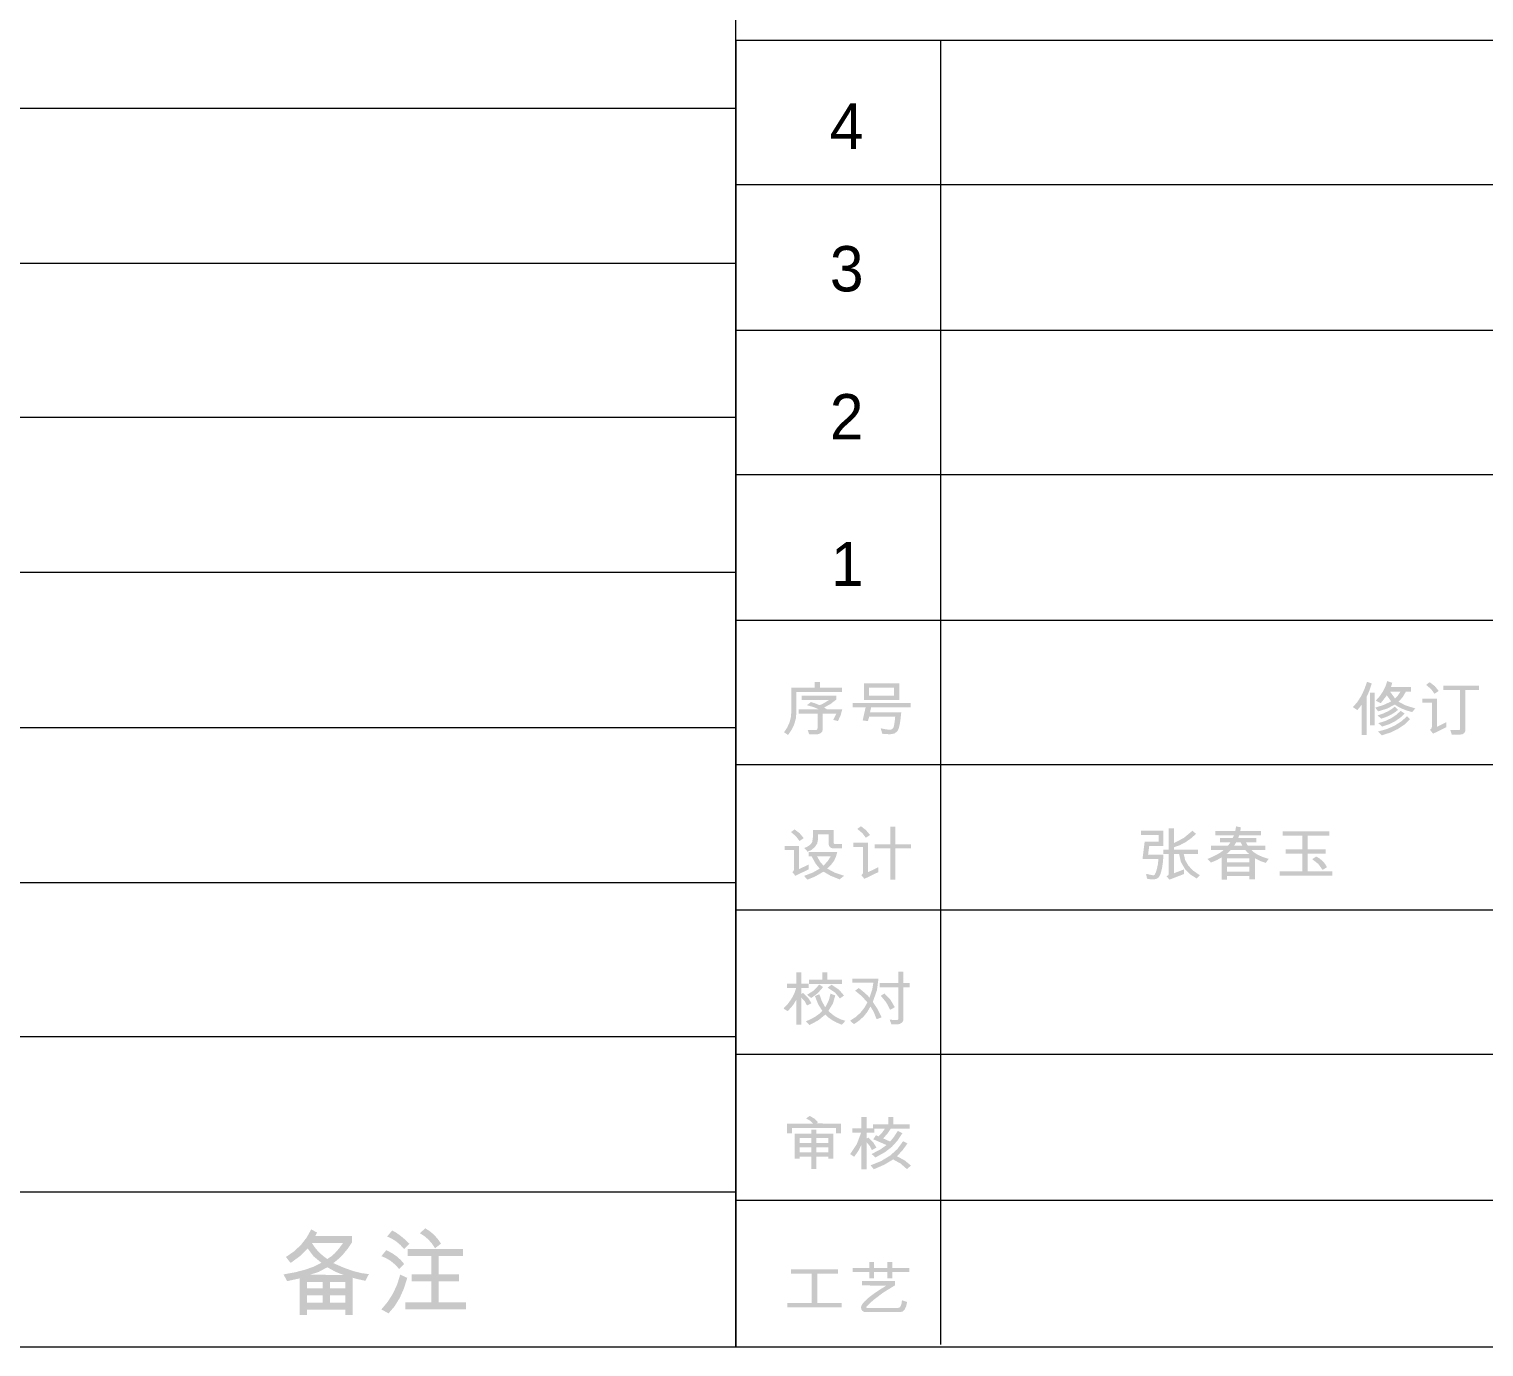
# Model space of a CAD drawing. Header units: millimetres. Extents: x 3 to 294, y 5 to 205.
# Drawn here: x 156.26 to 198.93, y 5.22 to 43.87 of the extents above; entities that cross this region are included whole.
import ezdxf

# ---------------------------------------------------------------- set-up
doc = ezdxf.new("R2010")
doc.units = ezdxf.units.MM

msp = doc.modelspace()

# ---------------------------------------------------------------- hatches: boundary and pattern name
h = msp.add_hatch(color=7)
h.paths.add_polyline_path([(180.10344, 24.426567), (178.762884, 24.426567), (178.762884, 23.83842), (178.747493, 23.657647), (178.701355, 23.485711), (178.624521, 23.32256), (178.517042, 23.168142), (178.399633, 23.249171), (178.493366, 23.387974), (178.560382, 23.535665), (178.600629, 23.692245), (178.614056, 23.857713), (178.614056, 24.552244), (179.301973, 24.552244), (179.301973, 24.726979), (179.450801, 24.726979), (179.450801, 24.552244), (180.10344, 24.552244)])
h.paths.add_polyline_path([(180.105645, 23.917795), (180.063132, 23.751053), (179.982172, 23.577695), (179.842164, 23.610217), (179.931461, 23.792118), (179.531278, 23.792118), (179.531278, 23.320278), (179.517033, 23.260342), (179.474365, 23.217821), (179.403379, 23.192766), (179.304178, 23.18523), (179.139916, 23.186884), (179.091409, 23.318624), (179.326226, 23.311458), (179.368394, 23.32393), (179.38245, 23.368234), (179.38245, 23.792118), (178.832337, 23.792118), (178.832337, 23.917795), (179.427099, 23.917795), (179.268418, 23.986284), (179.072116, 24.04237), (179.187871, 24.133872), (179.297908, 24.100523), (179.439777, 24.044023), (179.480704, 24.057563), (179.539822, 24.086605), (179.61713, 24.13115), (179.712628, 24.191198), (178.917776, 24.191198), (178.917776, 24.317977), (179.931461, 24.317977), (179.931461, 24.206081), (179.768163, 24.080059), (179.575927, 23.973468), (179.66357, 23.917795)])
h = msp.add_hatch(color=7)
h.paths.add_polyline_path([(181.777338, 24.196159), (180.745463, 24.196159), (180.745463, 24.680677), (181.777338, 24.680677)])
h.paths.add_polyline_path([(181.629061, 24.322938), (181.629061, 24.553898), (180.89374, 24.553898), (180.89374, 24.322938)])
h.paths.add_polyline_path([(182.111374, 23.975122), (180.95272, 23.975122), (180.921852, 23.829601), (181.837971, 23.829601), (181.816371, 23.627227), (181.791256, 23.469037), (181.762627, 23.354979), (181.730484, 23.285), (181.642772, 23.213066), (181.514959, 23.189089), (181.429452, 23.193085), (181.279039, 23.204523), (181.236044, 23.364926), (181.392245, 23.33268), (181.516613, 23.321931), (181.570012, 23.338055), (181.608115, 23.386424), (181.622567, 23.430366), (181.636089, 23.497769), (181.648577, 23.588737), (181.659929, 23.703372), (180.896496, 23.703372), (180.860667, 23.574388), (180.706326, 23.595885), (180.792316, 23.975122), (180.411977, 23.975122), (180.411977, 24.101901), (182.111374, 24.101901)])
h = msp.add_hatch(color=7)
h.paths.add_polyline_path([(196.916265, 23.94701), (196.823661, 23.840074), (196.665436, 23.885851), (196.52814, 23.937983), (196.411825, 23.996421), (196.316542, 24.061111), (196.089649, 23.942049), (195.827615, 23.86102), (195.739971, 23.970161), (195.998698, 24.053187), (196.209056, 24.153164), (196.080622, 24.331207), (196.01222, 24.240575), (195.959217, 24.172112), (195.921717, 24.12587), (195.899824, 24.101901), (195.757059, 24.17411), (195.875097, 24.308142), (195.970448, 24.448891), (196.043166, 24.596255), (196.0933, 24.75013), (196.239924, 24.697765), (196.21567, 24.616185), (196.203268, 24.584352), (196.199134, 24.571536), (196.794997, 24.571536), (196.794997, 24.442001), (196.641208, 24.442001), (196.549362, 24.279806), (196.424029, 24.143242), (196.631907, 24.035617)])
h.paths.add_polyline_path([(196.481356, 24.442001), (196.175431, 24.442001), (196.323708, 24.2375), (196.403979, 24.322387)])
h.paths.add_polyline_path([(195.640201, 24.682331), (195.590592, 24.526337), (195.540431, 24.396801), (195.486412, 24.278841), (195.486412, 23.169796), (195.338687, 23.169796), (195.338687, 24.049536), (195.286114, 23.980909), (195.216317, 23.8974), (195.085679, 23.985043), (195.210839, 24.127145), (195.321737, 24.297927), (195.418372, 24.497338), (195.500744, 24.725326)])
h.paths.add_polyline_path([(195.727845, 23.453672), (195.586182, 23.453672), (195.586182, 24.413889), (195.727845, 24.413889)])
h.paths.add_polyline_path([(196.411352, 23.907322), (196.317602, 23.832167), (196.20499, 23.763731), (196.073465, 23.701908), (195.922975, 23.646597), (195.808873, 23.739753), (195.967106, 23.79515), (196.104462, 23.857161), (196.220941, 23.925788), (196.316542, 24.001029)])
h.paths.add_polyline_path([(196.606482, 23.797079), (196.47338, 23.673047), (196.318885, 23.56798), (196.143099, 23.481827), (195.946126, 23.414536), (195.833127, 23.514857), (196.030005, 23.577092), (196.204715, 23.658035), (196.357203, 23.757788), (196.487419, 23.876454)])
h.paths.add_polyline_path([(196.764129, 23.630612), (196.598162, 23.474101), (196.404599, 23.343429), (196.183545, 23.238388), (195.935102, 23.158772), (195.821551, 23.269566), (196.076833, 23.340466), (196.304416, 23.439065), (196.5043, 23.565362), (196.676486, 23.719358)])
h = msp.add_hatch(color=7)
h.paths.add_polyline_path([(197.602488, 24.460191), (197.479567, 24.377509), (197.381106, 24.511799), (197.234276, 24.638234), (197.337905, 24.718711), (197.487146, 24.6033)])
h.paths.add_polyline_path([(198.789806, 24.488303), (198.385214, 24.488303), (198.385214, 23.331853), (198.379702, 23.271151), (198.349385, 23.22161), (198.295986, 23.189089), (198.221503, 23.178064), (197.988339, 23.178064), (197.93928, 23.318624), (198.047594, 23.311941), (198.134411, 23.309805), (198.190083, 23.310769), (198.217644, 23.314214), (198.231425, 23.341775), (198.231425, 24.488303), (197.740843, 24.488303), (197.740843, 24.615082), (198.789806, 24.615082)])
h.paths.add_polyline_path([(197.830691, 23.397448), (197.437123, 23.206176), (197.34948, 23.318624), (197.388685, 23.356658), (197.401846, 23.399653), (197.401846, 24.111823), (197.121277, 24.111823), (197.121277, 24.2375), (197.556186, 24.2375), (197.556186, 23.409575), (197.830691, 23.546276)])
h = msp.add_hatch(color=7)
h.paths.add_polyline_path([(180.922895, 20.234853), (180.799422, 20.15217), (180.700066, 20.284807), (180.550273, 20.412895), (180.656106, 20.49227), (180.804797, 20.377824)])
h.paths.add_polyline_path([(182.122339, 19.83908), (181.666484, 19.83908), (181.666484, 18.926268), (181.517105, 18.926268), (181.517105, 19.83908), (181.061801, 19.83908), (181.061801, 19.965308), (181.517105, 19.965308), (181.517105, 20.47849), (181.666484, 20.47849), (181.666484, 19.965308), (182.122339, 19.965308)])
h.paths.add_polyline_path([(181.16102, 19.143998), (180.755325, 18.948316), (180.667682, 19.059662), (180.706405, 19.097282), (180.719496, 19.14069), (180.719496, 19.882075), (180.433415, 19.882075), (180.433415, 20.008303), (180.867222, 20.008303), (180.867222, 19.145651), (181.16102, 19.287865)])
h = msp.add_hatch(color=7)
h.paths.add_polyline_path([(192.613932, 19.535127), (192.533454, 19.417167), (192.37808, 19.467947), (192.211544, 19.553868), (192.211544, 18.929892), (192.049487, 18.929892), (192.049487, 19.035726), (191.393541, 19.035726), (191.393541, 18.924931), (191.238649, 18.924931), (191.238649, 19.579775), (191.079417, 19.490961), (190.920598, 19.426537), (190.818072, 19.531819), (190.974755, 19.598267), (191.106633, 19.664456), (191.213707, 19.730334), (191.295976, 19.795852), (190.922252, 19.795852), (190.922252, 19.92208), (191.421102, 19.92208), (191.496067, 20.019094), (191.184079, 20.019094), (191.184079, 20.145322), (191.560008, 20.145322), (191.600798, 20.226351), (191.049031, 20.226351), (191.049031, 20.352579), (191.632768, 20.352579), (191.64586, 20.407701), (191.658124, 20.487627), (191.800889, 20.459515), (191.78325, 20.352579), (192.386831, 20.352579), (192.386831, 20.226351), (191.751831, 20.226351), (191.736948, 20.185561), (191.722065, 20.145322), (192.258398, 20.145322), (192.258398, 20.019094), (191.948064, 20.019094), (192.004287, 19.92208), (192.517469, 19.92208), (192.517469, 19.795852), (192.112326, 19.795852), (192.192717, 19.719689), (192.303184, 19.650813), (192.443623, 19.589275)])
h.paths.add_polyline_path([(191.843884, 19.92208), (191.814049, 19.979062), (191.797031, 20.019094), (191.661983, 20.019094), (191.603003, 19.92208)])
h.paths.add_polyline_path([(192.037912, 19.678994), (191.973006, 19.74259), (191.932078, 19.794198), (191.503784, 19.794198), (191.430886, 19.721506), (191.383619, 19.678994)])
h.paths.add_polyline_path([(192.049487, 19.429845), (192.049487, 19.552214), (191.393541, 19.552214), (191.393541, 19.429845)])
h.paths.add_polyline_path([(192.049487, 19.161403), (192.049487, 19.303065), (191.393541, 19.303065), (191.393541, 19.161403)])
h = msp.add_hatch(color=7)
h.paths.add_polyline_path([(178.976549, 20.143351), (178.852526, 20.058464), (178.753031, 20.193236), (178.603928, 20.321393), (178.708659, 20.399115), (178.856246, 20.287356)])
h.paths.add_polyline_path([(180.098272, 19.842387), (179.851879, 19.842387), (179.792623, 19.85162), (179.746597, 19.87987), (179.716831, 19.921625), (179.706909, 19.972474), (179.706909, 20.254145), (179.393819, 20.254145), (179.393819, 20.092639), (179.372391, 19.986737), (179.308381, 19.887036), (179.211918, 19.803044), (179.093958, 19.744271), (178.988676, 19.853412), (179.075975, 19.887311), (179.146323, 19.93444), (179.197518, 19.986117), (179.226801, 20.033659), (179.244991, 20.157131), (179.244991, 20.379822), (179.856289, 20.379822), (179.856289, 19.989011), (179.887157, 19.968616), (180.098272, 19.968616)])
h.paths.add_polyline_path([(179.119314, 19.225026), (178.729605, 19.038716), (178.643615, 19.14951), (178.68158, 19.187957), (178.694327, 19.232192), (178.694327, 19.790573), (178.417066, 19.790573), (178.417066, 19.91625), (178.843155, 19.91625), (178.843155, 19.235499), (179.119314, 19.36724)])
h.paths.add_polyline_path([(180.162764, 19.040369), (180.029922, 18.933433), (179.763822, 19.040231), (179.558081, 19.159432), (179.308932, 19.016185), (179.084587, 18.926268), (178.987022, 19.035408), (179.243337, 19.132904), (179.446736, 19.248177), (179.328569, 19.390666), (179.209162, 19.605916), (179.11766, 19.605916), (179.11766, 19.731593), (179.959366, 19.731593), (179.923511, 19.595495), (179.862283, 19.470041), (179.775734, 19.355337), (179.663915, 19.251485), (179.879233, 19.134971)])
h.paths.add_polyline_path([(179.766441, 19.605916), (179.370117, 19.605916), (179.462652, 19.443997), (179.556428, 19.335821), (179.680038, 19.466114)])
h = msp.add_hatch(color=7)
h.paths.add_polyline_path([(190.599192, 19.052262), (190.501627, 18.959658), (190.32014, 19.075827), (190.159322, 19.239124), (190.041156, 19.442936), (189.987895, 19.680648), (189.835759, 19.680648), (189.835759, 19.111793), (190.133415, 19.226997), (190.133415, 19.090296), (189.706224, 18.926585), (189.618029, 19.025253), (189.669637, 19.054674), (189.686931, 19.093603), (189.686931, 19.680648), (189.528181, 19.680648), (189.528181, 19.806325), (189.686931, 19.806325), (189.686931, 20.429198), (189.835759, 20.429198), (189.835759, 19.998699), (190.121013, 20.145115), (190.379809, 20.359745), (190.485642, 20.267692), (190.328132, 20.129087), (190.167315, 20.017509), (190.003191, 19.932906), (189.835759, 19.875227), (189.835759, 19.806325), (190.542968, 19.806325), (190.542968, 19.680648), (190.124045, 19.680648), (190.166428, 19.501227), (190.259713, 19.336689), (190.40395, 19.187034)])
h.paths.add_polyline_path([(189.528181, 19.657497), (189.51695, 19.458163), (189.486289, 19.255109), (189.441571, 19.086713), (189.389826, 18.991077), (189.319546, 18.946153), (189.221154, 18.930995), (189.145155, 18.936645), (189.048072, 18.953043), (189.019409, 19.096359), (189.064127, 19.086782), (189.130755, 19.071004), (189.198692, 19.056879), (189.247612, 19.052262), (189.265269, 19.062718), (189.285095, 19.094155), (189.306989, 19.146675), (189.330846, 19.220383), (189.368329, 19.382096), (189.381007, 19.531819), (188.91523, 19.531819), (188.978068, 20.035079), (189.385967, 20.035079), (189.385967, 20.23517), (188.873888, 20.23517), (188.873888, 20.361398), (189.526527, 20.361398), (189.526527, 19.9083), (189.110911, 19.9083), (189.077838, 19.657497)])
h = msp.add_hatch(color=7)
h.paths.add_polyline_path([(194.485355, 19.040687), (192.936991, 19.040687), (192.936991, 19.167466), (193.60782, 19.167466), (193.60782, 19.688916), (193.114483, 19.688916), (193.114483, 19.815695), (193.60782, 19.815695), (193.60782, 20.216429), (193.028493, 20.216429), (193.028493, 20.342106), (194.391097, 20.342106), (194.391097, 20.216429), (193.756648, 20.216429), (193.756648, 19.815695), (194.287469, 19.815695), (194.287469, 19.688916), (193.756648, 19.688916), (193.756648, 19.167466), (194.485355, 19.167466)])
h.paths.add_polyline_path([(194.324951, 19.29149), (194.197621, 19.210461), (194.069463, 19.388572), (193.891696, 19.525756), (194.009656, 19.60458), (194.114344, 19.541552), (194.201824, 19.468292), (194.272043, 19.384903)])
h = msp.add_hatch(color=7)
h.paths.add_polyline_path([(182.085516, 15.76698), (181.898654, 15.76698), (181.898654, 14.800148), (181.876261, 14.752261), (181.835264, 14.716363), (181.7922, 14.694039), (181.763606, 14.686598), (181.548081, 14.686598), (181.499023, 14.818338), (181.630488, 14.809932), (181.723919, 14.807314), (181.750377, 14.826606), (181.750377, 15.76698), (181.206327, 15.76698), (181.206327, 15.893208), (181.750377, 15.893208), (181.750377, 16.223386), (181.898654, 16.223386), (181.898654, 15.893208), (182.085516, 15.893208)])
h.paths.add_polyline_path([(181.263654, 14.888894), (181.115928, 14.831567), (181.029112, 15.047368), (180.934027, 15.205291), (180.847504, 15.052854), (180.738346, 14.915559), (180.60645, 14.793456), (180.451714, 14.686598), (180.337612, 14.786919), (180.499652, 14.894406), (180.638438, 15.020083), (180.753866, 15.16395), (180.845833, 15.326007), (180.677505, 15.509562), (180.483133, 15.669966), (180.592274, 15.746585), (180.704928, 15.656676), (180.794845, 15.579635), (180.862025, 15.515513), (180.906466, 15.464362), (180.985428, 15.696217), (181.020568, 15.902027), (180.401002, 15.902027), (180.401002, 16.02109), (181.169947, 16.02109), (181.124196, 15.680852), (181.004031, 15.338134), (181.151206, 15.116821)])
h.paths.add_polyline_path([(181.651158, 15.182691), (181.512803, 15.108277), (181.394085, 15.331657), (181.237747, 15.519484), (181.345785, 15.587283), (181.520176, 15.402764)])
h = msp.add_hatch(color=7)
h.paths.add_polyline_path([(180.09717, 15.86234), (179.13585, 15.86234), (179.13585, 15.988017), (179.523355, 15.988017), (179.523355, 16.210708), (179.67108, 16.210708), (179.67108, 15.988017), (180.09717, 15.988017)])
h.paths.add_polyline_path([(179.204752, 15.3001), (179.073563, 15.236159), (179.006521, 15.358529), (178.910955, 15.461055), (178.910955, 14.672817), (178.761575, 14.672817), (178.761575, 15.407036), (178.666559, 15.246701), (178.509119, 15.06859), (178.383442, 15.144658), (178.513468, 15.284184), (178.619155, 15.431565), (178.700554, 15.586801), (178.757717, 15.749892), (178.483211, 15.749892), (178.483211, 15.875569), (178.761575, 15.875569), (178.761575, 16.209054), (178.910955, 16.209054), (178.910955, 15.875569), (179.123172, 15.875569), (179.123172, 15.749892), (178.910955, 15.749892), (178.910955, 15.571849), (178.953949, 15.603269), (179.113871, 15.447964)])
h.paths.add_polyline_path([(179.545403, 15.775248), (179.387825, 15.593278), (179.197586, 15.453889), (179.075217, 15.547596), (179.266764, 15.670517), (179.43516, 15.848008)])
h.paths.add_polyline_path([(180.159457, 15.526099), (180.039843, 15.441763), (179.890946, 15.617945), (179.677144, 15.759814), (179.794553, 15.842496), (180.014005, 15.695666)])
h.paths.add_polyline_path([(180.199145, 14.785265), (180.09717, 14.66951), (179.947834, 14.730609), (179.817359, 14.800699), (179.705798, 14.879885), (179.613203, 14.968269), (179.393681, 14.792087), (179.141914, 14.661793), (179.038285, 14.76928), (179.187716, 14.834814), (179.31844, 14.907428), (179.430354, 14.987174), (179.523355, 15.074102), (179.397264, 15.277776), (179.306727, 15.511216), (179.436814, 15.565235), (179.501306, 15.37603), (179.608793, 15.182691), (179.70753, 15.367969), (179.763685, 15.580118), (179.902591, 15.532162), (179.834791, 15.295277), (179.700846, 15.074102), (179.81537, 14.971378), (179.936559, 14.888963), (180.064467, 14.826908)])
h = msp.add_hatch(color=7)
h.paths.add_polyline_path([(180.069058, 11.483764), (179.921883, 11.483764), (179.921883, 11.644719), (178.63204, 11.644719), (178.63204, 11.483764), (178.483763, 11.483764), (178.483763, 11.770947), (179.249952, 11.770947), (179.164307, 11.856454), (179.047656, 11.922531), (179.156797, 11.995291), (179.286608, 11.918397), (179.398229, 11.806776), (179.33539, 11.774254), (180.069058, 11.770947)])
h.paths.add_polyline_path([(179.848021, 10.74293), (179.699744, 10.74293), (179.699744, 10.800808), (179.351927, 10.800808), (179.351927, 10.436455), (179.20365, 10.436455), (179.20365, 10.800808), (178.854731, 10.800808), (178.854731, 10.74293), (178.707556, 10.74293), (178.707556, 11.477149), (179.20365, 11.477149), (179.20365, 11.596212), (179.351927, 11.596212), (179.351927, 11.477149), (179.848021, 11.477149)])
h.paths.add_polyline_path([(179.699744, 11.199888), (179.699744, 11.351472), (179.351927, 11.351472), (179.351927, 11.199888)])
h.paths.add_polyline_path([(179.20365, 11.199888), (179.20365, 11.351472), (178.854731, 11.351472), (178.854731, 11.199888)])
h.paths.add_polyline_path([(179.699744, 10.927587), (179.699744, 11.074211), (179.351927, 11.074211), (179.351927, 10.927587)])
h.paths.add_polyline_path([(179.20365, 10.927587), (179.20365, 11.074211), (178.854731, 11.074211), (178.854731, 10.927587)])
h = msp.add_hatch(color=7)
h.paths.add_polyline_path([(182.088632, 11.618811), (181.530251, 11.618811), (181.427725, 11.466607), (181.305355, 11.33714), (181.510407, 11.243985), (181.622304, 11.378344), (181.735854, 11.556524), (181.873658, 11.488725), (181.726483, 11.269341), (181.562772, 11.087991), (181.356205, 10.929241), (181.08101, 10.777106), (180.96746, 10.878529), (181.216334, 11.006342), (181.405676, 11.140357), (181.251766, 11.208776), (181.135581, 11.259419), (181.057015, 11.292285), (181.015967, 11.307375), (181.095893, 11.430296), (181.175819, 11.39612), (181.275796, 11.503952), (181.357169, 11.618811), (181.051245, 11.618811), (181.051245, 11.503056), (180.819183, 11.503056), (180.819183, 11.333282), (180.876509, 11.358087), (181.010937, 11.228344), (181.111878, 11.067596), (180.977382, 10.993182), (180.915439, 11.113898), (180.819183, 11.228), (180.819183, 10.424328), (180.672009, 10.424328), (180.672009, 11.156893), (180.586432, 10.980297), (180.458688, 10.797501), (180.339626, 10.875222), (180.533998, 11.168469), (180.660984, 11.503056), (180.40522, 11.503056), (180.40522, 11.628733), (180.672009, 11.628733), (180.672009, 11.966628), (180.819183, 11.966628), (180.819183, 11.628733), (181.010455, 11.628733), (181.010455, 11.744489), (181.459695, 11.744489), (181.459695, 11.964975), (181.607972, 11.964975), (181.607972, 11.744489), (182.088632, 11.744489)])
h.paths.add_polyline_path([(182.122256, 10.540083), (182.004847, 10.434801), (181.819708, 10.598167), (181.598601, 10.719779), (181.347316, 10.56792), (181.033606, 10.430943), (180.938246, 10.546698), (181.248089, 10.671539), (181.510338, 10.831056), (181.724942, 11.025196), (181.891848, 11.253907), (182.020281, 11.186659), (181.86663, 10.976301), (181.710498, 10.813486), (181.934154, 10.693941)])
h = msp.add_hatch(color=7)
h.paths.add_polyline_path([(166.222005, 7.355174), (166.12003, 7.160595), (165.895824, 7.206759), (165.745204, 7.24879), (165.745204, 6.15573), (165.53023, 6.15573), (165.53023, 6.31448), (164.406853, 6.31448), (164.406853, 6.15573), (164.191879, 6.15573), (164.191879, 7.231151), (163.825321, 7.149571), (163.717834, 7.346906), (164.061164, 7.410261), (164.361034, 7.487879), (164.617392, 7.57976), (164.830187, 7.685903), (164.601639, 7.876899), (164.428902, 8.105929), (164.213239, 7.892678), (163.927296, 7.683147), (163.78839, 7.857882), (164.025171, 8.021697), (164.227846, 8.211349), (164.396415, 8.42684), (164.530877, 8.668169), (164.700651, 8.574462), (164.668129, 8.504458), (164.652144, 8.475244), (165.72977, 8.475244), (165.72977, 8.289484), (165.605454, 8.106446), (165.472353, 7.943459), (165.33057, 7.800522), (165.180208, 7.677635), (165.479725, 7.54679), (165.753197, 7.449432), (166.000623, 7.38556)])
h.paths.add_polyline_path([(165.465187, 8.270191), (164.550169, 8.270191), (164.635754, 8.139347), (164.739581, 8.017184), (164.861701, 7.903702), (165.002166, 7.798902), (165.1142, 7.871146), (165.228715, 7.973775), (165.345711, 8.106791)])
h.paths.add_polyline_path([(165.484479, 7.330369), (165.252211, 7.418357), (165.002166, 7.556368), (164.7484, 7.419597), (164.496701, 7.338638)])
h.paths.add_polyline_path([(165.53023, 6.937353), (165.53023, 7.123664), (165.078234, 7.123664), (165.078234, 6.937353)])
h.paths.add_polyline_path([(164.864362, 6.937353), (164.864362, 7.123664), (164.406853, 7.123664), (164.406853, 6.937353)])
h.paths.add_polyline_path([(165.53023, 6.520083), (165.53023, 6.732301), (165.078234, 6.732301), (165.078234, 6.520083)])
h.paths.add_polyline_path([(164.864362, 6.520083), (164.864362, 6.732301), (164.406853, 6.732301), (164.406853, 6.520083)])
h = msp.add_hatch(color=7)
h.paths.add_polyline_path([(168.338672, 8.250899), (168.163386, 8.114198), (168.068818, 8.254335), (167.962881, 8.374578), (167.845575, 8.474873), (167.716901, 8.55517), (167.875651, 8.698486), (168.006909, 8.616225), (168.127832, 8.514173), (168.23842, 8.39238)])
h.paths.add_polyline_path([(167.409874, 8.248143), (167.256636, 8.089393), (167.147375, 8.209187), (167.027882, 8.310637), (166.898054, 8.393793), (166.757787, 8.458707), (166.906615, 8.63675), (167.024316, 8.569984), (167.147496, 8.482961), (167.27605, 8.37568)])
h.paths.add_polyline_path([(169.069032, 6.319992), (167.291363, 6.319992), (167.291363, 6.525595), (168.053142, 6.525595), (168.053142, 7.141303), (167.477123, 7.141303), (167.477123, 7.346906), (168.053142, 7.346906), (168.053142, 7.882687), (167.361367, 7.882687), (167.361367, 8.089393), (168.98194, 8.089393), (168.98194, 7.882687), (168.267014, 7.882687), (168.267014, 7.346906), (168.868941, 7.346906), (168.868941, 7.141303), (168.267014, 7.141303), (168.267014, 6.525595), (169.069032, 6.525595)])
h.paths.add_polyline_path([(167.259392, 7.651177), (167.110564, 7.507861), (166.989547, 7.636656), (166.862173, 7.741989), (166.728495, 7.823966), (166.588563, 7.882687), (166.731879, 8.057974), (166.889803, 7.977668), (167.030363, 7.883101), (167.153559, 7.77427)])
h.paths.add_polyline_path([(167.347587, 7.246034), (167.24972, 6.932254), (167.125654, 6.654028), (166.975439, 6.411356), (166.799128, 6.204237), (166.588563, 6.319992), (166.776872, 6.546016), (166.931695, 6.791625), (167.053031, 7.056769), (167.140881, 7.341394)])
h = msp.add_hatch(color=7)
h.paths.add_polyline_path([(182.076111, 7.416624), (181.580569, 7.416624), (181.580569, 7.233621), (181.433394, 7.233621), (181.433394, 7.416624), (181.043134, 7.416624), (181.043134, 7.233621), (180.897062, 7.233621), (180.897062, 7.416624), (180.416402, 7.416624), (180.416402, 7.536789), (180.897062, 7.536789), (180.897062, 7.707115), (181.043134, 7.707115), (181.043134, 7.536789), (181.433394, 7.536789), (181.433394, 7.707115), (181.580569, 7.707115), (181.580569, 7.536789), (182.076111, 7.536789)])
h.paths.add_polyline_path([(182.009414, 6.537436), (181.980699, 6.407297), (181.937618, 6.314469), (181.880275, 6.258848), (181.808772, 6.240331), (180.803355, 6.240331), (180.741688, 6.250597), (180.695317, 6.281121), (180.666309, 6.326251), (180.656732, 6.380891), (180.668118, 6.428106), (180.702345, 6.485346), (180.759516, 6.552508), (180.839735, 6.629489), (180.943596, 6.715289), (181.072417, 6.809047), (181.226146, 6.910867), (181.404731, 7.020852), (180.685946, 7.022505), (180.685946, 7.149285), (181.652778, 7.149285), (181.652778, 7.025813), (181.309991, 6.81449), (181.040378, 6.610196), (180.938368, 6.520262), (180.865505, 6.452135), (180.821786, 6.405713), (180.807214, 6.380891), (180.822096, 6.366008), (181.75365, 6.366008), (181.792201, 6.379874), (181.82269, 6.421543), (181.845118, 6.491116), (181.859484, 6.588699)])
h = msp.add_hatch(color=7)
h.dxf.hatch_style = 2
h.paths.add_polyline_path([(180.085594, 6.383647), (178.496992, 6.383647), (178.496992, 6.509324), (179.206406, 6.509324), (179.206406, 7.367015), (178.599518, 7.367015), (178.599518, 7.492692), (179.979761, 7.492692), (179.979761, 7.367015), (179.372873, 7.367015), (179.372873, 6.509324), (180.085594, 6.509324)])

# ---------------------------------------------------------------- linework, layer by layer
at = {"color": 7, "lineweight": 0}
for points in [[(176.988611, 5.221111), (176.988611, 50.623611)], [(4.974167, 41.557222), (176.988611, 41.557222)], [(4.974167, 37.006389), (176.988611, 37.006389)], [(4.974167, 32.490833), (176.988611, 32.490833)], [(4.974167, 27.94), (176.988611, 27.94)], [(4.974167, 23.389167), (176.988611, 23.389167)], [(4.974167, 18.838333), (176.988611, 18.838333)], [(4.974167, 14.322778), (176.988611, 14.322778)], [(4.974167, 9.771944), (176.988611, 9.771944)], [(4.974167, 5.221111), (176.988611, 5.221111)]]:
    msp.add_lwpolyline(points, dxfattribs=at)
at = {"color": 9, "lineweight": 0, "true_color": 0xc0c0c0}
for points in [[(291.994167, 43.532778), (176.988611, 43.532778)], [(176.988611, 43.532778), (176.988611, 5.221111)], [(182.985833, 43.532778), (182.985833, 5.291667)], [(221.967778, 39.299444), (176.988611, 39.299444)], [(221.967778, 35.030833), (176.988611, 35.030833)], [(221.967778, 30.7975), (176.988611, 30.7975)], [(291.994167, 26.528889), (176.988611, 26.528889)], [(229.975833, 22.295556), (176.988611, 22.295556)], [(221.967778, 18.026944), (176.988611, 18.026944)], [(221.967778, 13.793611), (176.988611, 13.793611)], [(176.988611, 9.525), (221.967778, 9.525)], [(4.974167, 5.221111), (291.994167, 5.221111)]]:
    msp.add_lwpolyline(points, dxfattribs=at)

# ---------------------------------------------------------------- texts
at = {"color": 7, "attachment_point": 1}
for s, insert, char_height in [('{\\fCenturyGothic|b0|i0|c0;4}', (179.740209, 41.692693), 1.333502), ('{\\fArialUnicodeMS|b0|i0|c0; }', (165.713227, 40.828945), 2.716956), ('{\\fCenturyGothic|b0|i0|c0;3}', (179.743706, 37.509029), 1.330169), ('{\\fCenturyGothic|b0|i0|c0;2}', (179.741949, 33.167494), 1.331281), ('{\\fCenturyGothic|b0|i0|c0;1}', (179.780344, 28.826678), 1.284242)]:
    msp.add_mtext(s, dxfattribs=dict(at, insert=insert, char_height=char_height))

doc.saveas('drawing.dxf')
